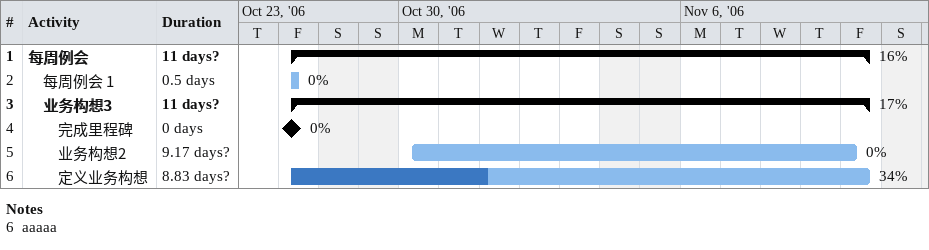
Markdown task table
| ID | Level | Task | Duration | Start | Finish | % complete |
|---|---|---|---|---|---|---|
| 1 | 1 | **每周例会** | 11d? | 2006-10-27 | 2006-11-10 | 16 |
| 2 | 2 | 每周例会 1 | 0.5d | 2006-10-27 | 2006-10-27 | 0 |
| 3 | 2 | **业务构想3** | 11d? | 2006-10-27 | 2006-11-10 | 17 |
| 4 | 3 | 完成里程碑 | 0d | 2006-10-27 | 2006-10-27 | 0 |
| 5 | 3 | 业务构想2 | 9.17d? | 2006-10-30 | 2006-11-10 | 0 |
| 6 | 3 | 定义业务构想 | 8.83d? | 2006-10-27 | 2006-11-10 | 34 |

Notes
- 6: aaaaa
